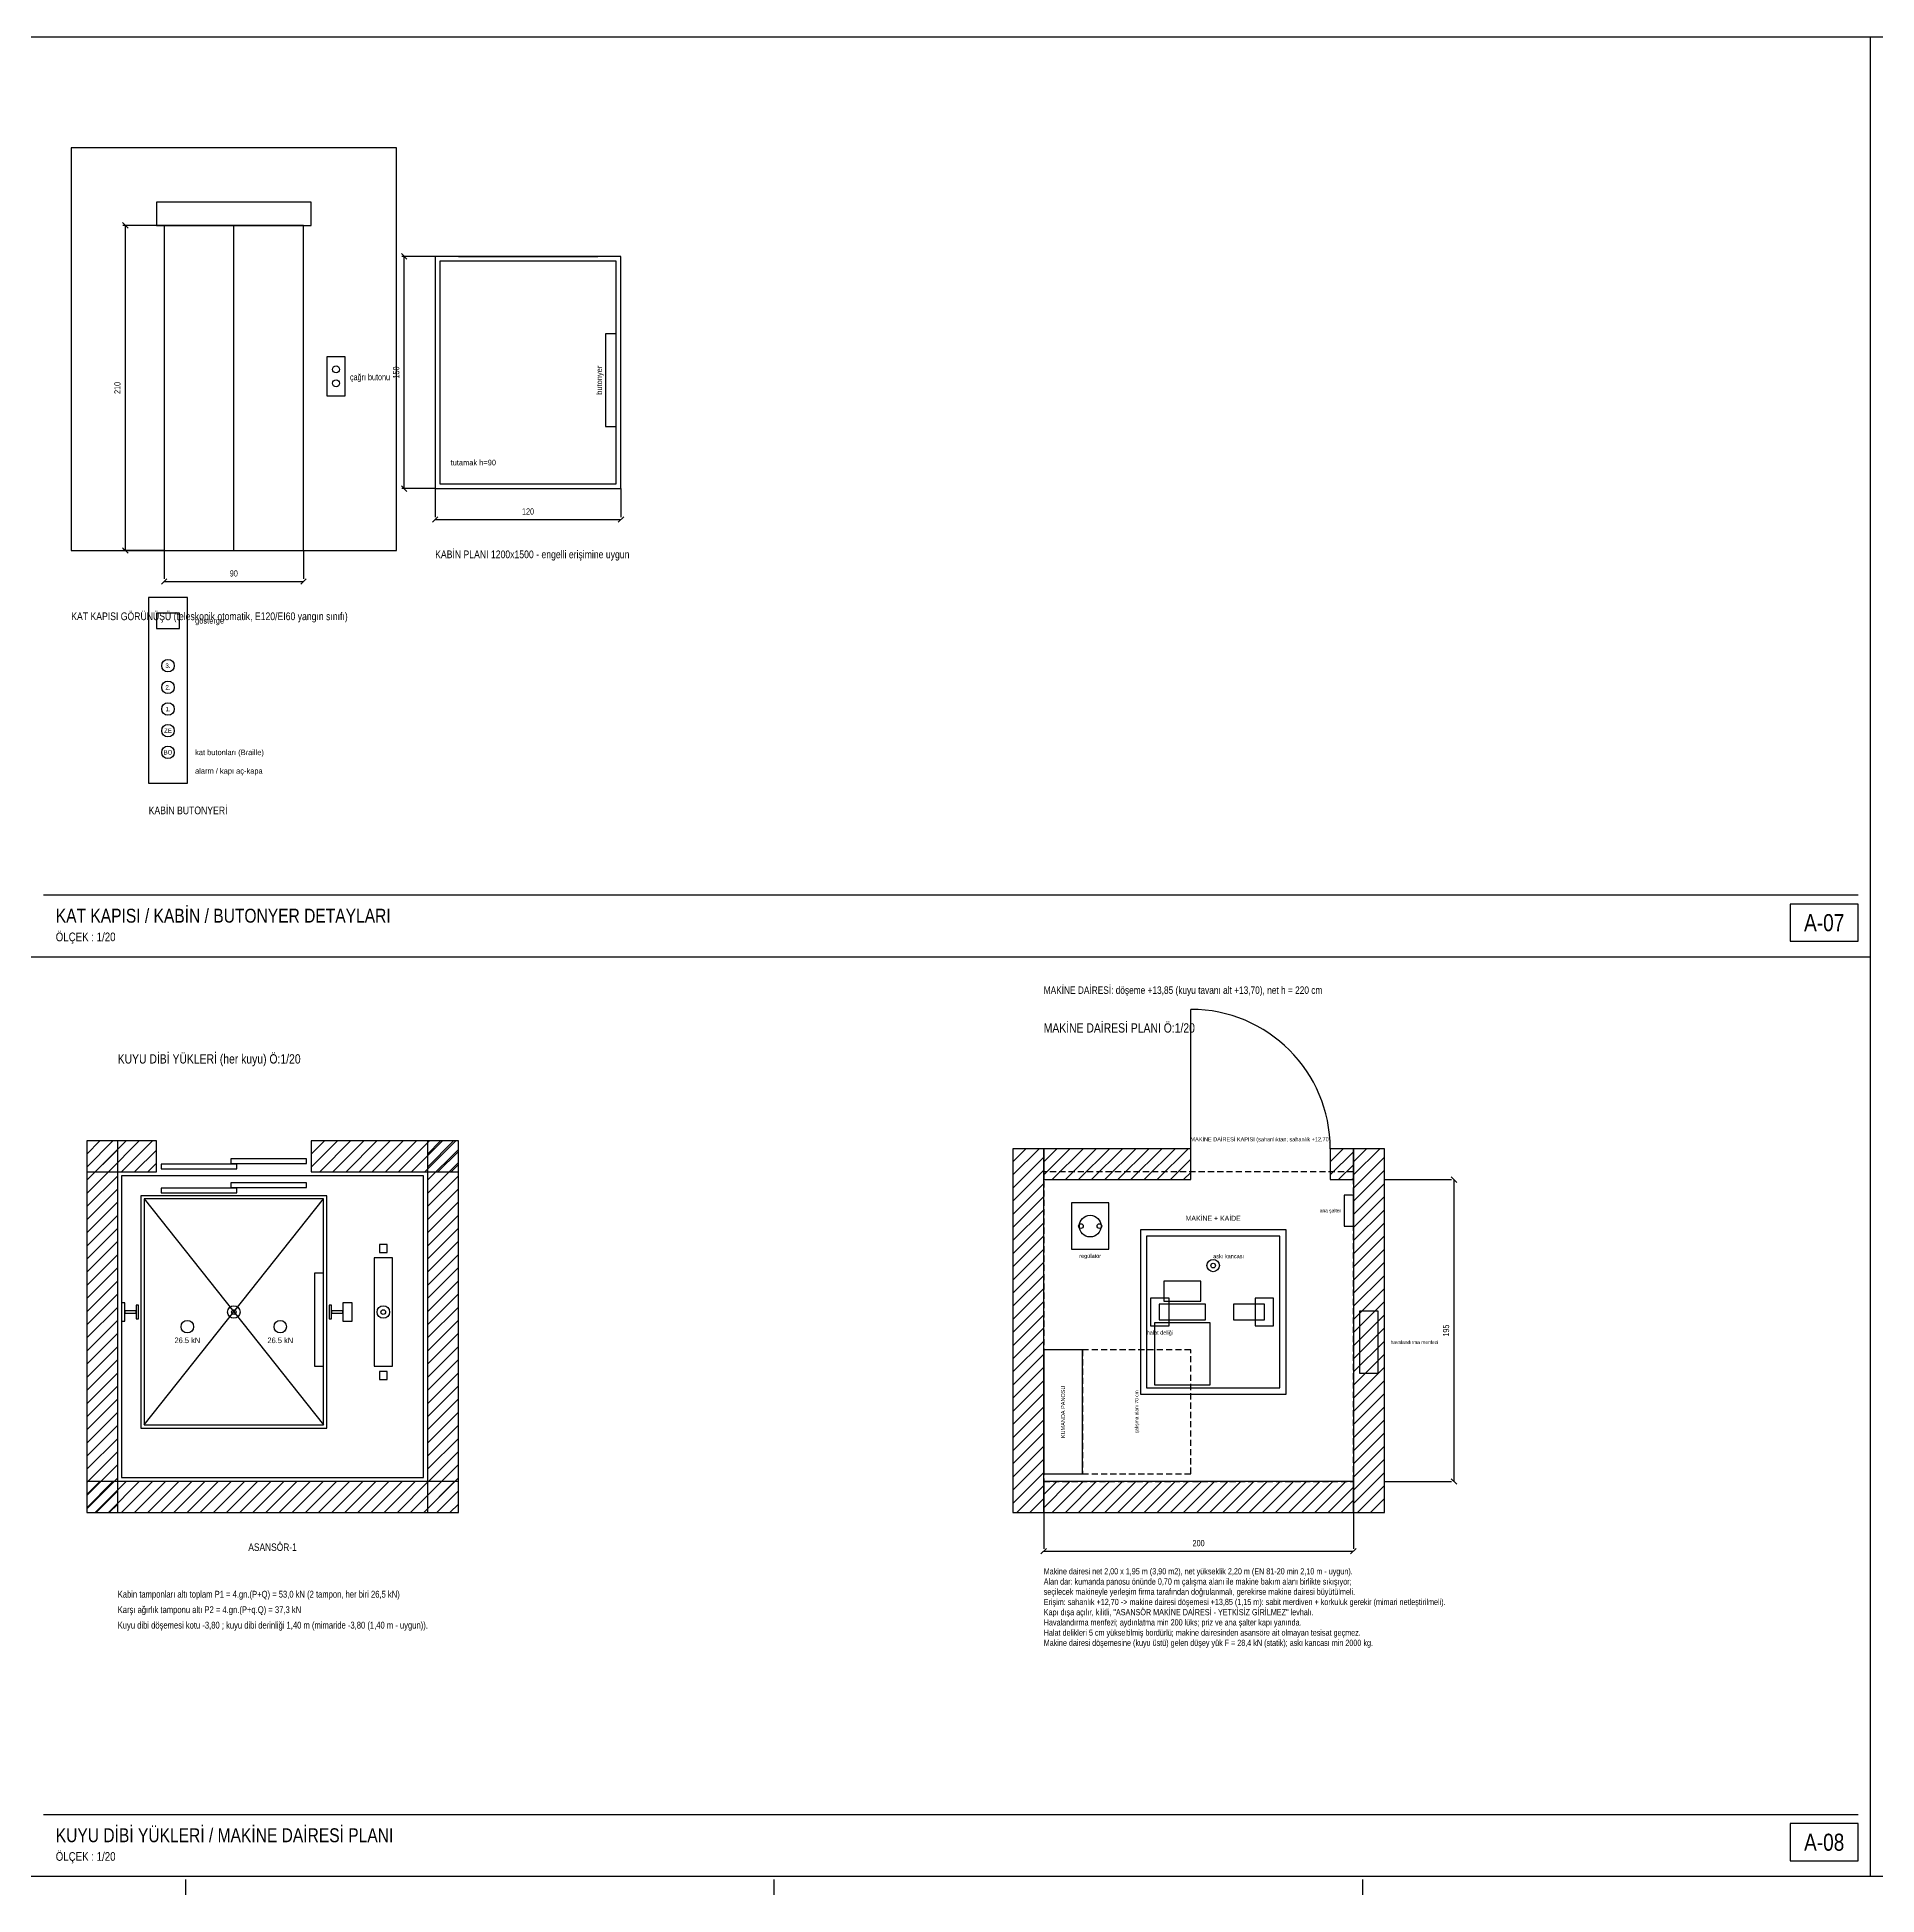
# Model space of a CAD drawing. Header units: centimetres. Extents: x 0 to 14595, y -30 to 2970.
# Drawn here: x 6510 to 9480, y -30 to 2970 of the extents above; entities that cross this region are included whole.
import ezdxf
from ezdxf.enums import TextEntityAlignment as Align

# ---------------------------------------------------------------- set-up
doc = ezdxf.new("R2010")
doc.units = ezdxf.units.CM
doc.linetypes.add('CENTER', pattern=[40, 25, -5, 5, -5])
doc.linetypes.add('DASHED', pattern=[15, 10, -5])
for name, color, linetype in [('ASN-ANTET', 4, 'CONTINUOUS'), ('ASN-BASLIK', 5, 'CONTINUOUS'), ('ASN-CERCEVE', 7, 'CONTINUOUS'), ('ASN-DUVAR', 7, 'CONTINUOUS'), ('ASN-EKSEN', 8, 'CENTER'), ('ASN-ELEKTRIK', 3, 'CONTINUOUS'), ('ASN-HALAT', 6, 'CONTINUOUS'), ('ASN-KA', 30, 'CONTINUOUS'), ('ASN-KABIN', 5, 'CONTINUOUS'), ('ASN-KAPI', 3, 'CONTINUOUS'), ('ASN-MOTOR', 6, 'CONTINUOUS'), ('ASN-MOTOR-GIZLI', 6, 'DASHED'), ('ASN-OLCU', 3, 'CONTINUOUS'), ('ASN-RAY', 1, 'CONTINUOUS'), ('ASN-SIVA', 8, 'CONTINUOUS'), ('ASN-TARAMA', 8, 'CONTINUOUS'), ('ASN-UYARI', 1, 'CONTINUOUS'), ('ASN-YAZI', 4, 'CONTINUOUS'), ('ASN-YUK', 1, 'CONTINUOUS')]:
    doc.layers.add(name, color=color, linetype=linetype)
doc.styles.get("Standard").update_dxf_attribs({"font": 'arial.ttf', "width": 0.8})

msp = doc.modelspace()

# ---------------------------------------------------------------- linework, layer by layer
at = {"layer": 'ASN-ANTET'}
for p, q in [((6520, 1585), (9450, 1585)), ((6520, 100), (9450, 100))]:
    msp.add_line(p, q, dxfattribs=at)
for points in [[(9340, 1510), (9450, 1510), (9450, 1570), (9340, 1570)], [(9340, 25), (9450, 25), (9450, 85), (9340, 85)]]:
    msp.add_lwpolyline(points, close=True, dxfattribs=at)
at = {"layer": 'ASN-CERCEVE'}
for p, q in [((9470, 0), (9470, 2970)), ((6500, 1485), (9470, 1485))]:
    msp.add_line(p, q, dxfattribs=at)
for points in [[(0, 0), (14595, 0), (14595, 2970), (0, 2970)], [(100, 0), (14570, 0), (14570, 2970), (100, 2970)]]:
    msp.add_lwpolyline(points, close=True, dxfattribs=at)
at = {"layer": 'ASN-DUVAR'}
for points in [[(6565, 2141), (7090, 2141), (7090, 2791), (6565, 2791)], [(6590, 587.5), (6640, 587.5), (6640, 1187.5), (6590, 1187.5)], [(6590, 1137.5), (6702.5, 1137.5), (6702.5, 1187.5), (6590, 1187.5)], [(6952.5, 1137.5), (7190, 1137.5), (7190, 1187.5), (6952.5, 1187.5)], [(7140, 587.5), (7190, 587.5), (7190, 1187.5), (7140, 1187.5)], [(8085, 587.5), (8135, 587.5), (8135, 1175), (8085, 1175)], [(8135, 1125), (8372.5, 1125), (8372.5, 1175), (8135, 1175)], [(8597.5, 1125), (8635, 1125), (8635, 1175), (8597.5, 1175)], [(8635, 587.5), (8685, 587.5), (8685, 1175), (8635, 1175)], [(6590, 587.5), (7190, 587.5), (7190, 637.5), (6590, 637.5)], [(8135, 587.5), (8635, 587.5), (8635, 637.5), (8135, 637.5)]]:
    msp.add_lwpolyline(points, close=True, dxfattribs=at)
at = {"layer": 'ASN-EKSEN'}
for p, q in [((6750, -30), (6750, -5)), ((7700, -30), (7700, -5)), ((8650, -30), (8650, -5))]:
    msp.add_line(p, q, dxfattribs=at)
at = {"layer": 'ASN-ELEKTRIK'}
for points in [[(8620, 1050), (8635, 1050), (8635, 1100), (8620, 1100)], [(8135, 650), (8197.5, 650), (8197.5, 850), (8135, 850)]]:
    msp.add_lwpolyline(points, close=True, dxfattribs=at)
at = {"layer": 'ASN-HALAT'}
for points in [[(8307.5, 888.8), (8337.5, 888.8), (8337.5, 933.8), (8307.5, 933.8)], [(8476.2, 888.8), (8506.2, 888.8), (8506.2, 933.8), (8476.2, 933.8)]]:
    msp.add_lwpolyline(points, close=True, dxfattribs=at)
for centre, radius in [((8195, 1050), 3.75), ((8225, 1050), 3.75), ((6827.5, 911.2), 10), ((6827.5, 911.2), 3.75), ((7068.8, 911.2), 10), ((7068.8, 911.2), 3.75)]:
    msp.add_circle(centre, radius, dxfattribs=at)
at = {"layer": 'ASN-KA'}
msp.add_lwpolyline([(7053.8, 823.8), (7083.8, 823.8), (7083.8, 998.8), (7053.8, 998.8)], close=True, dxfattribs=at)
at = {"layer": 'ASN-KABIN'}
for p, q in [((7160, 2466), (7160, 2466)), ((6682.5, 728.8), (6972.5, 1093.8)), ((6682.5, 1093.8), (6972.5, 728.8))]:
    msp.add_line(p, q, dxfattribs=at)
for points in [[(7152.5, 2241), (7452.5, 2241), (7452.5, 2616), (7152.5, 2616)], [(7160, 2248.5), (7445, 2248.5), (7445, 2608.5), (7160, 2608.5)], [(7427.5, 2341), (7445, 2341), (7445, 2491), (7427.5, 2491)], [(6690, 1765), (6752.5, 1765), (6752.5, 2065), (6690, 2065)], [(6702.5, 2015), (6740, 2015), (6740, 2040), (6702.5, 2040)], [(6677.5, 723.8), (6977.5, 723.8), (6977.5, 1098.8), (6677.5, 1098.8)], [(6682.5, 728.8), (6972.5, 728.8), (6972.5, 1093.8), (6682.5, 1093.8)], [(6957.5, 823.8), (6972.5, 823.8), (6972.5, 973.8), (6957.5, 973.8)]]:
    msp.add_lwpolyline(points, close=True, dxfattribs=at)
for centre in [(6721.2, 1955), (6721.2, 1920), (6721.2, 1885), (6721.2, 1850), (6721.2, 1815)]:
    msp.add_circle(centre, 10, dxfattribs=at)
at = {"layer": 'ASN-KAPI'}
for p, q in [((6827.5, 2141), (6827.5, 2666)), ((7190, 2616), (7415, 2616)), ((8372.5, 1175), (8372.5, 1400))]:
    msp.add_line(p, q, dxfattribs=at)
for points in [[(6702.5, 2666), (6952.5, 2666), (6952.5, 2703.5), (6702.5, 2703.5)], [(6715, 2141), (6940, 2141), (6940, 2666), (6715, 2666)], [(6977.5, 2391), (7007.5, 2391), (7007.5, 2453.5), (6977.5, 2453.5)], [(6710, 1142.5), (6832.5, 1142.5), (6832.5, 1150), (6710, 1150)], [(6822.5, 1151.2), (6945, 1151.2), (6945, 1158.8), (6822.5, 1158.8)], [(6710, 1103.8), (6832.5, 1103.8), (6832.5, 1111.2), (6710, 1111.2)], [(6822.5, 1112.5), (6945, 1112.5), (6945, 1120), (6822.5, 1120)]]:
    msp.add_lwpolyline(points, close=True, dxfattribs=at)
for centre in [(6992.5, 2433.5), (6992.5, 2411)]:
    msp.add_circle(centre, 5.5, dxfattribs=at)
msp.add_arc((8372.5, 1175), 225, 0, 90, dxfattribs=at)
at = {"layer": 'ASN-MOTOR'}
for points in [[(8180, 1012.5), (8240, 1012.5), (8240, 1087.5), (8180, 1087.5)], [(8291, 778.8), (8526.2, 778.8), (8526.2, 1043.8), (8291, 1043.8)], [(8301, 788.8), (8516.2, 788.8), (8516.2, 1033.8), (8301, 1033.8)], [(8328.8, 928.8), (8388.8, 928.8), (8388.8, 961.2), (8328.8, 961.2)], [(8321.2, 898.8), (8396.2, 898.8), (8396.2, 923.8), (8321.2, 923.8)], [(8441.2, 898.8), (8491.2, 898.8), (8491.2, 923.8), (8441.2, 923.8)], [(8645, 812.5), (8675, 812.5), (8675, 912.5), (8645, 912.5)], [(8313.8, 793.8), (8403.8, 793.8), (8403.8, 893.8), (8313.8, 893.8)]]:
    msp.add_lwpolyline(points, close=True, dxfattribs=at)
for centre, radius in [((8210, 1050), 17.5), ((8408.6, 986.2), 10), ((8408.6, 986.2), 3.75)]:
    msp.add_circle(centre, radius, dxfattribs=at)
at = {"layer": 'ASN-MOTOR-GIZLI'}
for points in [[(8135, 637.5), (8635, 637.5), (8635, 1137.5), (8135, 1137.5)], [(8197.5, 650), (8372.5, 650), (8372.5, 850), (8197.5, 850)]]:
    msp.add_lwpolyline(points, close=True, dxfattribs=at)
at = {"layer": 'ASN-OLCU'}
for p, q in [((6657, 2661.5), (6648, 2670.5)), ((6715, 2666), (6648.5, 2666)), ((6652.5, 2141), (6652.5, 2666)), ((7107, 2611.5), (7098, 2620.5)), ((7152.5, 2616), (7098.5, 2616)), ((7102.5, 2241), (7102.5, 2616)), ((7107, 2236.5), (7098, 2245.5)), ((7152.5, 2241), (7098.5, 2241)), ((7152.5, 2241), (7152.5, 2195)), ((7452.5, 2241), (7452.5, 2195)), ((7148, 2186.5), (7157, 2195.5)), ((7152.5, 2191), (7452.5, 2191)), ((7448, 2186.5), (7457, 2195.5)), ((6657, 2136.5), (6648, 2145.5)), ((6715, 2141), (6648.5, 2141)), ((6715, 2141), (6715, 2095)), ((6940, 2141), (6940, 2095)), ((6710.5, 2086.5), (6719.5, 2095.5)), ((6715, 2091), (6940, 2091)), ((6935.5, 2086.5), (6944.5, 2095.5)), ((8685, 1125), (8793.5, 1125)), ((8802, 1120.5), (8793, 1129.5)), ((8797.5, 637.5), (8797.5, 1125)), ((8685, 637.5), (8793.5, 637.5)), ((8802, 633), (8793, 642)), ((8135, 587.5), (8135, 529)), ((8635, 587.5), (8635, 529)), ((8130.5, 520.5), (8139.5, 529.5)), ((8135, 525), (8635, 525)), ((8630.5, 520.5), (8639.5, 529.5))]:
    msp.add_line(p, q, dxfattribs=at)
at = {"layer": 'ASN-RAY'}
for points in [[(7062.5, 1007.5), (7075, 1007.5), (7075, 1020), (7062.5, 1020)], [(6646.2, 896.2), (6651.5, 896.2), (6651.5, 926.2), (6646.2, 926.2)], [(6651.5, 909.2), (6669.8, 909.2), (6669.8, 913.2), (6651.5, 913.2)], [(6669.8, 900.1), (6673.8, 900.1), (6673.8, 922.4), (6669.8, 922.4)], [(6981.2, 900.1), (6985.2, 900.1), (6985.2, 922.4), (6981.2, 922.4)], [(6985.2, 909.2), (7003.5, 909.2), (7003.5, 913.2), (6985.2, 913.2)], [(7003.5, 896.2), (7018.5, 896.2), (7018.5, 926.2), (7003.5, 926.2)], [(7062.5, 802.5), (7075, 802.5), (7075, 815), (7062.5, 815)]]:
    msp.add_lwpolyline(points, close=True, dxfattribs=at)
at = {"layer": 'ASN-SIVA'}
msp.add_lwpolyline([(6646.2, 643.8), (7133.8, 643.8), (7133.8, 1131.2), (6646.2, 1131.2)], close=True, dxfattribs=at)
at = {"layer": 'ASN-TARAMA'}
for p, q in [((6590, 1166.3), (6611.2, 1187.5)), ((6590, 1145.1), (6632.4, 1187.5)), ((6590, 1166.3), (6611.2, 1187.5)), ((6590, 1145.1), (6632.4, 1187.5)), ((6590, 1123.9), (6640, 1173.9)), ((6603.6, 1137.5), (6653.6, 1187.5)), ((6624.9, 1137.5), (6674.9, 1187.5)), ((6646.1, 1137.5), (6696.1, 1187.5)), ((6667.3, 1137.5), (6702.5, 1172.7)), ((6952.5, 1166.3), (6973.7, 1187.5)), ((6952.5, 1145.1), (6994.9, 1187.5)), ((6966.1, 1137.5), (7016.1, 1187.5)), ((6987.4, 1137.5), (7037.4, 1187.5)), ((7008.6, 1137.5), (7058.6, 1187.5)), ((7029.8, 1137.5), (7079.8, 1187.5)), ((7051, 1137.5), (7101, 1187.5)), ((7072.2, 1137.5), (7122.2, 1187.5)), ((7093.4, 1137.5), (7143.4, 1187.5)), ((7114.6, 1137.5), (7164.6, 1187.5)), ((7135.8, 1137.5), (7185.8, 1187.5)), ((7140, 1166.3), (7161.2, 1187.5)), ((7140, 1145.1), (7182.4, 1187.5)), ((7140, 1123.9), (7190, 1173.9)), ((7157.1, 1137.5), (7190, 1170.4)), ((8085, 1153.8), (8106.2, 1175)), ((8085, 1132.6), (8127.4, 1175)), ((8135, 1153.8), (8156.2, 1175)), ((8135, 1132.6), (8177.4, 1175)), ((8148.6, 1125), (8198.6, 1175)), ((8169.9, 1125), (8219.9, 1175)), ((8191.1, 1125), (8241.1, 1175)), ((8212.3, 1125), (8262.3, 1175)), ((8233.5, 1125), (8283.5, 1175)), ((8254.7, 1125), (8304.7, 1175)), ((8275.9, 1125), (8325.9, 1175)), ((8297.1, 1125), (8347.1, 1175)), ((8318.3, 1125), (8368.3, 1175)), ((8597.5, 1153.8), (8618.7, 1175)), ((8597.5, 1132.6), (8635, 1170.1)), ((8635, 1153.8), (8656.2, 1175)), ((8635, 1132.6), (8677.4, 1175)), ((6590, 1102.6), (6640, 1152.6)), ((6688.5, 1137.5), (6702.5, 1151.5)), ((7140, 1102.6), (7190, 1152.6)), ((7178.3, 1137.5), (7190, 1149.2)), ((8085, 1111.4), (8135, 1161.4)), ((8085, 1090.1), (8135, 1140.1)), ((8339.6, 1125), (8372.5, 1157.9)), ((8611.1, 1125), (8635, 1148.9)), ((8635, 1111.4), (8685, 1161.4)), ((8635, 1090.1), (8685, 1140.1)), ((6590, 1081.4), (6640, 1131.4)), ((6590, 1060.2), (6640, 1110.2)), ((7140, 1081.4), (7190, 1131.4)), ((7140, 1060.2), (7190, 1110.2)), ((8085, 1068.9), (8135, 1118.9)), ((8360.8, 1125), (8372.5, 1136.7)), ((8632.4, 1125), (8635, 1127.6)), ((8635, 1068.9), (8685, 1118.9)), ((6590, 1039), (6640, 1089)), ((7140, 1039), (7190, 1089)), ((8085, 1047.7), (8135, 1097.7)), ((8635, 1047.7), (8685, 1097.7)), ((6590, 1017.8), (6640, 1067.8)), ((7140, 1017.8), (7190, 1067.8)), ((8085, 1026.5), (8135, 1076.5)), ((8085, 1005.3), (8135, 1055.3)), ((8635, 1026.5), (8685, 1076.5)), ((8635, 1005.3), (8685, 1055.3)), ((6590, 996.6), (6640, 1046.6)), ((6590, 975.4), (6640, 1025.4)), ((7140, 996.6), (7190, 1046.6)), ((7140, 975.4), (7190, 1025.4)), ((8085, 984.1), (8135, 1034.1)), ((8635, 984.1), (8685, 1034.1)), ((6590, 954.2), (6640, 1004.2)), ((7140, 954.2), (7190, 1004.2)), ((8085, 962.9), (8135, 1012.9)), ((8085, 941.7), (8135, 991.7)), ((8635, 962.9), (8685, 1012.9)), ((8635, 941.7), (8685, 991.7)), ((6590, 932.9), (6640, 982.9)), ((6590, 911.7), (6640, 961.7)), ((7140, 932.9), (7190, 982.9)), ((7140, 911.7), (7190, 961.7)), ((8085, 920.4), (8135, 970.4)), ((8635, 920.4), (8685, 970.4)), ((6590, 890.5), (6640, 940.5)), ((7140, 890.5), (7190, 940.5)), ((8085, 899.2), (8135, 949.2)), ((8635, 899.2), (8685, 949.2)), ((6590, 869.3), (6640, 919.3)), ((7140, 869.3), (7190, 919.3)), ((8085, 878), (8135, 928)), ((8085, 856.8), (8135, 906.8)), ((8635, 878), (8685, 928)), ((8635, 856.8), (8685, 906.8)), ((6590, 848.1), (6640, 898.1)), ((6590, 826.9), (6640, 876.9)), ((7140, 848.1), (7190, 898.1)), ((7140, 826.9), (7190, 876.9)), ((8085, 835.6), (8135, 885.6)), ((8635, 835.6), (8685, 885.6)), ((6590, 805.7), (6640, 855.7)), ((7140, 805.7), (7190, 855.7)), ((8085, 814.4), (8135, 864.4)), ((8085, 793.2), (8135, 843.2)), ((8635, 814.4), (8685, 864.4)), ((8635, 793.2), (8685, 843.2)), ((6590, 784.5), (6640, 834.5)), ((6590, 763.2), (6640, 813.2)), ((7140, 784.5), (7190, 834.5)), ((7140, 763.2), (7190, 813.2)), ((8085, 772), (8135, 822)), ((8635, 772), (8685, 822)), ((6590, 742), (6640, 792)), ((7140, 742), (7190, 792)), ((8085, 750.7), (8135, 800.7)), ((8635, 750.7), (8685, 800.7)), ((6590, 720.8), (6640, 770.8)), ((7140, 720.8), (7190, 770.8)), ((8085, 729.5), (8135, 779.5)), ((8085, 708.3), (8135, 758.3)), ((8635, 729.5), (8685, 779.5)), ((8635, 708.3), (8685, 758.3)), ((6590, 699.6), (6640, 749.6)), ((6590, 678.4), (6640, 728.4)), ((7140, 699.6), (7190, 749.6)), ((7140, 678.4), (7190, 728.4)), ((8085, 687.1), (8135, 737.1)), ((8635, 687.1), (8685, 737.1)), ((6590, 657.2), (6640, 707.2)), ((7140, 657.2), (7190, 707.2)), ((8085, 665.9), (8135, 715.9)), ((8085, 644.7), (8135, 694.7)), ((8635, 665.9), (8685, 715.9)), ((8635, 644.7), (8685, 694.7)), ((6590, 636), (6640, 686)), ((6590, 614.7), (6640, 664.7)), ((7140, 636), (7190, 686)), ((7140, 614.7), (7190, 664.7)), ((8085, 623.5), (8135, 673.5)), ((8635, 623.5), (8685, 673.5)), ((6590, 593.5), (6640, 643.5)), ((6590, 616.3), (6611.2, 637.5)), ((6590, 595.1), (6632.4, 637.5)), ((6603.6, 587.5), (6653.6, 637.5)), ((6624.9, 587.5), (6674.9, 637.5)), ((6646.1, 587.5), (6696.1, 637.5)), ((6667.3, 587.5), (6717.3, 637.5)), ((6688.5, 587.5), (6738.5, 637.5)), ((6709.7, 587.5), (6759.7, 637.5)), ((6730.9, 587.5), (6780.9, 637.5)), ((6752.1, 587.5), (6802.1, 637.5)), ((6773.3, 587.5), (6823.3, 637.5)), ((6794.6, 587.5), (6844.6, 637.5)), ((6815.8, 587.5), (6865.8, 637.5)), ((6837, 587.5), (6887, 637.5)), ((6858.2, 587.5), (6908.2, 637.5)), ((6879.4, 587.5), (6929.4, 637.5)), ((6900.6, 587.5), (6950.6, 637.5)), ((6921.8, 587.5), (6971.8, 637.5)), ((6943, 587.5), (6993, 637.5)), ((6964.3, 587.5), (7014.3, 637.5)), ((6985.5, 587.5), (7035.5, 637.5)), ((7006.7, 587.5), (7056.7, 637.5)), ((7027.9, 587.5), (7077.9, 637.5)), ((7049.1, 587.5), (7099.1, 637.5)), ((7070.3, 587.5), (7120.3, 637.5)), ((7091.5, 587.5), (7141.5, 637.5)), ((7112.8, 587.5), (7162.8, 637.5)), ((7134, 587.5), (7184, 637.5)), ((7140, 593.5), (7190, 643.5)), ((8085, 602.2), (8135, 652.2)), ((8091.5, 587.5), (8135, 631)), ((8135, 616.3), (8156.2, 637.5)), ((8135, 595.1), (8177.4, 637.5)), ((8148.6, 587.5), (8198.6, 637.5)), ((8169.9, 587.5), (8219.9, 637.5)), ((8191.1, 587.5), (8241.1, 637.5)), ((8212.3, 587.5), (8262.3, 637.5)), ((8233.5, 587.5), (8283.5, 637.5)), ((8254.7, 587.5), (8304.7, 637.5)), ((8275.9, 587.5), (8325.9, 637.5)), ((8297.1, 587.5), (8347.1, 637.5)), ((8318.3, 587.5), (8368.3, 637.5)), ((8339.6, 587.5), (8389.6, 637.5)), ((8360.8, 587.5), (8410.8, 637.5)), ((8382, 587.5), (8432, 637.5)), ((8403.2, 587.5), (8453.2, 637.5)), ((8424.4, 587.5), (8474.4, 637.5)), ((8445.6, 587.5), (8495.6, 637.5)), ((8466.8, 587.5), (8516.8, 637.5)), ((8488, 587.5), (8538, 637.5)), ((8509.3, 587.5), (8559.3, 637.5)), ((8530.5, 587.5), (8580.5, 637.5)), ((8551.7, 587.5), (8601.7, 637.5)), ((8572.9, 587.5), (8622.9, 637.5)), ((8635, 602.2), (8685, 652.2)), ((8641.5, 587.5), (8685, 631)), ((6605.2, 587.5), (6640, 622.3)), ((6626.4, 587.5), (6640, 601.1)), ((7155.2, 587.5), (7190, 622.3)), ((7155.2, 587.5), (7190, 622.3)), ((7176.4, 587.5), (7190, 601.1)), ((7176.4, 587.5), (7190, 601.1)), ((8112.7, 587.5), (8135, 609.8)), ((8594.1, 587.5), (8635, 628.4)), ((8615.3, 587.5), (8635, 607.2)), ((8662.7, 587.5), (8685, 609.8)), ((8133.9, 587.5), (8135, 588.6)), ((8683.9, 587.5), (8685, 588.6))]:
    msp.add_line(p, q, dxfattribs=at)
at = {"layer": 'ASN-YUK'}
for centre in [(6752.5, 887.5), (6902.5, 887.5)]:
    msp.add_circle(centre, 10, dxfattribs=at)

# ---------------------------------------------------------------- texts
at = {"layer": 'ASN-ANTET', "width": 0.8}
for s, p in [('A-07', (9395, 1540)), ('A-08', (9395, 55))]:
    msp.add_text(s, height=27.5, dxfattribs=at).set_placement(p, align=Align.MIDDLE_CENTER)
for p in [(6540, 1510), (6540, 25)]:
    msp.add_text('ÖLÇEK : 1/20', height=14, dxfattribs=at).set_placement(p)
at = {"layer": 'ASN-BASLIK', "width": 0.8}
for s, height, p in [('KABİN PLANI 1200x1500 - engelli erişimine uygun', 12.5, (7152.5, 2128.5)), ('KAT KAPISI GÖRÜNÜŞÜ (teleskopik otomatik, E120/EI60 yangın sınıfı)', 12.5, (6565, 2028.5)), ('KABİN BUTONYERİ', 12.5, (6690, 1715)), ('KAT KAPISI / KABİN / BUTONYER DETAYLARI', 22.5, (6540, 1540)), ('MAKİNE DAİRESİ PLANI Ö:1/20', 15, (8135, 1362.5)), ('KUYU DİBİ YÜKLERİ (her kuyu) Ö:1/20', 15, (6640, 1312.5)), ('KUYU DİBİ YÜKLERİ / MAKİNE DAİRESİ PLANI', 22.5, (6540, 55))]:
    msp.add_text(s, height=height, dxfattribs=at).set_placement(p)
msp.add_text('ASANSÖR-1', height=12.1, dxfattribs=at).set_placement((6890, 537.5), align=Align.TOP_CENTER)
at = {"layer": 'ASN-ELEKTRIK', "width": 0.8}
msp.add_text('ana şalter', height=5.6, dxfattribs=at).set_placement((8615, 1075), align=Align.MIDDLE_RIGHT)
msp.add_text('KUMANDA PANOSU', height=6.4, rotation=90, dxfattribs=at).set_placement((8166.2, 750), align=Align.MIDDLE_CENTER)
at = {"layer": 'ASN-HALAT', "width": 0.8}
msp.add_text('halat deliği', height=6.4, dxfattribs=at).set_placement((8322.5, 881.2), align=Align.TOP_CENTER)
at = {"layer": 'ASN-KAPI', "width": 0.8}
msp.add_text('MAKİNE DAİRESİ KAPISI (sahanlıktan; sahanlık +12,70)', height=6.4, dxfattribs=at).set_placement((8485, 1185), align=Align.BOTTOM_CENTER)
at = {"layer": 'ASN-MOTOR', "width": 0.8}
msp.add_text('MAKİNE + KAİDE', height=8, dxfattribs=at).set_placement((8408.6, 1056.2), align=Align.BOTTOM_CENTER)
msp.add_text('regülatör', height=6.4, dxfattribs=at).set_placement((8210, 1005), align=Align.TOP_CENTER)
msp.add_text('askı kancası', height=6.4, dxfattribs=at).set_placement((8408.6, 996.2), align=Align.BOTTOM_LEFT)
msp.add_text('havalandırma menfezi', height=5.6, dxfattribs=at).set_placement((8695, 862.5), align=Align.MIDDLE_LEFT)
at = {"layer": 'ASN-MOTOR-GIZLI', "width": 0.8}
msp.add_text('çalışma alanı 70 cm', height=5.6, rotation=90, dxfattribs=at).set_placement((8285, 750), align=Align.MIDDLE_CENTER)
at = {"layer": 'ASN-OLCU', "width": 0.8}
for s, p in [('150', (7097.5, 2428.5)), ('210', (6647.5, 2403.5)), ('195', (8792.5, 881.2))]:
    msp.add_text(s, height=10, rotation=90, dxfattribs=at).set_placement(p, align=Align.BOTTOM_CENTER)
for s, p in [('120', (7302.5, 2196)), ('90', (6827.5, 2096)), ('200', (8385, 530))]:
    msp.add_text(s, height=10, dxfattribs=at).set_placement(p, align=Align.BOTTOM_CENTER)
at = {"layer": 'ASN-UYARI', "width": 0.8}
msp.add_text('MAKİNE DAİRESİ: döşeme +13,85 (kuyu tavanı alt +13,70), net h = 220 cm', height=12, dxfattribs=at).set_placement((8135, 1425))
at = {"layer": 'ASN-YAZI', "width": 0.8}
msp.add_text('butonyer', height=9, rotation=90, dxfattribs=at).set_placement((7417.5, 2416), align=Align.MIDDLE_CENTER)
for s, height, p in [('çağrı butonu', 10, (7015, 2421)), ('gösterge', 9, (6765, 2027.5)), ('kat butonları (Braille)', 9, (6765, 1815)), ('alarm / kapı aç-kapa', 9, (6765, 1785))]:
    msp.add_text(s, height=height, dxfattribs=at).set_placement(p, align=Align.MIDDLE_LEFT)
for s, height, p in [('tutamak h=90', 9, (7177.5, 2278.5)), ('Alan dar: kumanda panosu önünde 0,70 m çalışma alanı ile makine bakım alanı birlikte sıkışıyor;', 10, (8135, 471)), ('Makine dairesi net 2,00 x 1,95 m (3,90 m2), net yükseklik 2,20 m (EN 81-20 min 2,10 m - uygun).', 10, (8135, 487.5)), ('Kabin tamponları altı toplam P1 = 4.gn.(P+Q) = 53,0 kN (2 tampon, her biri 26,5 kN)', 11, (6640, 450)), ('seçilecek makineyle yerleşim firma tarafından doğrulanmalı, gerekirse makine dairesi büyütülmeli.', 10, (8135, 454.5)), ('Karşı ağırlık tamponu altı P2 = 4.gn.(P+q.Q) = 37,3 kN', 11, (6640, 425)), ('Erişim: sahanlık +12,70 -> makine dairesi döşemesi +13,85 (1,15 m): sabit merdiven + korkuluk gerekir (mimari netleştirilmeli).', 10, (8135, 438)), ('Kapı dışa açılır, kilitli, "ASANSÖR MAKİNE DAİRESİ - YETKİSİZ GİRİLMEZ" levhalı.', 10, (8135, 421.5)), ('Kuyu dibi döşemesi kotu -3,80 ; kuyu dibi derinliği 1,40 m (mimaride -3,80 (1,40 m - uygun)).', 11, (6640, 400)), ('Havalandırma menfezi; aydınlatma min 200 lüks; priz ve ana şalter kapı yanında.', 10, (8135, 405)), ('Halat delikleri 5 cm yükseltilmiş bordürlü; makine dairesinden asansöre ait olmayan tesisat geçmez.', 10, (8135, 388.5)), ('Makine dairesi döşemesine (kuyu üstü) gelen düşey yük F = 28,4 kN (statik); askı kancası min 2000 kg.', 10, (8135, 372))]:
    msp.add_text(s, height=height, dxfattribs=at).set_placement(p)
for s, p in [('3.', (6721.2, 1955)), ('2.', (6721.2, 1920)), ('1.', (6721.2, 1885)), ('ZE', (6721.2, 1850)), ('BO', (6721.2, 1815))]:
    msp.add_text(s, height=7, dxfattribs=at).set_placement(p, align=Align.MIDDLE_CENTER)
at = {"layer": 'ASN-YUK', "width": 0.8}
for p in [(6752.5, 870), (6902.5, 870)]:
    msp.add_text('26.5 kN', height=9, dxfattribs=at).set_placement(p, align=Align.TOP_CENTER)

doc.saveas('drawing.dxf')
